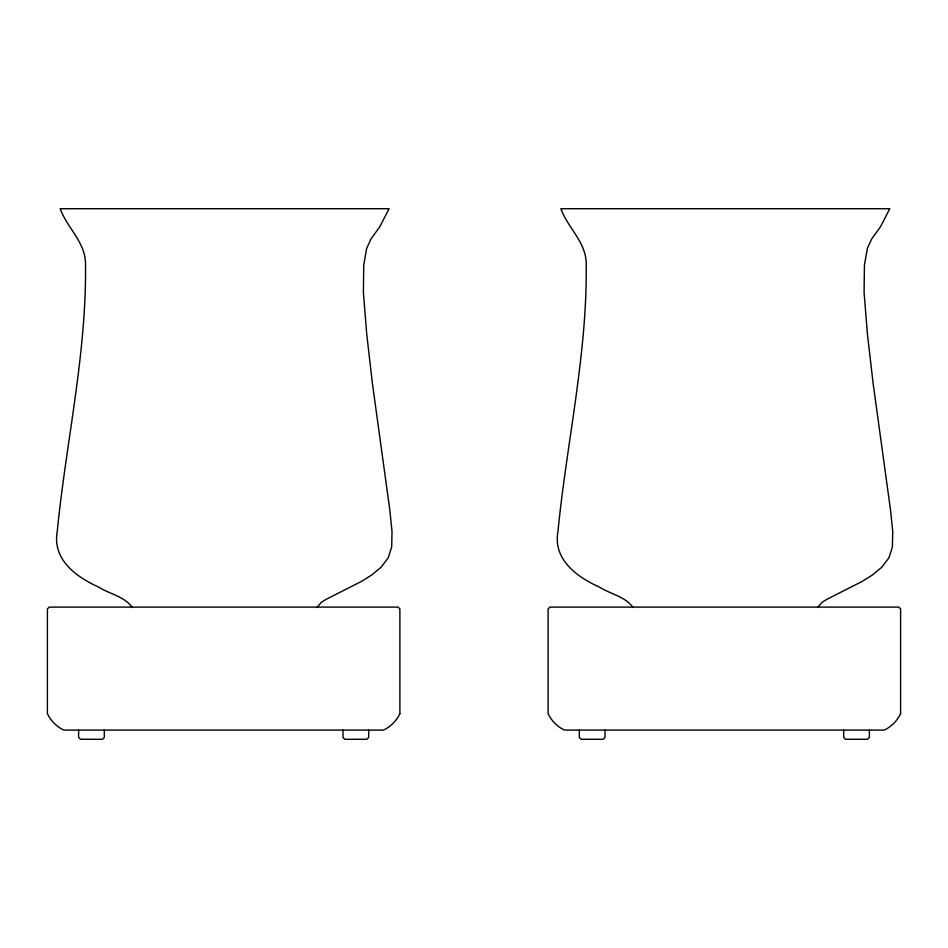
<?xml version="1.0" encoding="UTF-8"?>
<svg xmlns="http://www.w3.org/2000/svg" width="948" height="948" viewBox="0 0 948 948"><rect width="100%" height="100%" fill="white"/><g stroke="black" fill="none" stroke-linecap="round" stroke-linejoin="round"><path stroke-width="1.42" d="M316.916 607.573L321.277 602.347L326.136 599.337L361.07 581.622L371.711 575.009L381.155 567.165L388.206 557.862L391.678 546.937L392.034 531.686L389.746 509.431L372.374 383.134L366.722 334.016L363.392 292.458L363.736 265.108L366.651 248.423L371.035 238.849L379.769 226.797L389.083 208.714L60.174 208.714C67.367 228.444 86.078 242.629 85.521 265.108C86.493 354.706 65.933 442.846 57.224 531.686C52.223 559.723 76.492 577.131 98.865 587.179C109.684 594.123 124.792 596.517 132.353 607.573M817.614 607.573L821.987 602.347L826.846 599.337L861.768 581.622L872.421 575.009L881.853 567.165L888.904 557.862L892.388 546.937L892.743 531.686L890.445 509.431L873.084 383.134L867.42 334.016L864.09 292.458L864.434 265.108L867.361 248.423L871.745 238.849L880.467 226.797L889.793 208.714L560.872 208.714C568.065 228.444 586.776 242.629 586.231 265.108C587.191 354.706 566.643 442.846 557.922 531.686C552.921 559.723 577.202 577.131 599.563 587.179C610.382 594.123 625.502 596.517 633.051 607.573M869.387 730.102L869.387 737.449L867.539 739.286L845.533 739.286L843.684 737.449L843.684 730.102M605.014 730.102L605.014 737.449L603.165 739.286L581.171 739.286L579.311 737.449L579.311 730.102M368.689 730.102L368.689 737.449L366.829 739.286L344.835 739.286L342.986 737.449L342.986 730.102M104.316 730.102L104.316 737.449L102.467 739.286L80.462 739.286L78.613 737.449L78.613 730.102M399.89 713.583C397.022 720.338 390.126 727.235 383.371 730.102L63.919 730.102C57.164 727.235 50.268 720.338 47.4 713.583L47.4 608.936L49.237 607.099L398.065 607.099L399.89 608.936L399.89 713.583M900.6 713.583C897.732 720.338 890.836 727.235 884.081 730.102L564.629 730.102C557.874 727.235 550.978 720.338 548.11 713.583L548.11 608.936L549.935 607.099L898.763 607.099L900.6 608.936L900.6 713.583"/></g></svg>
